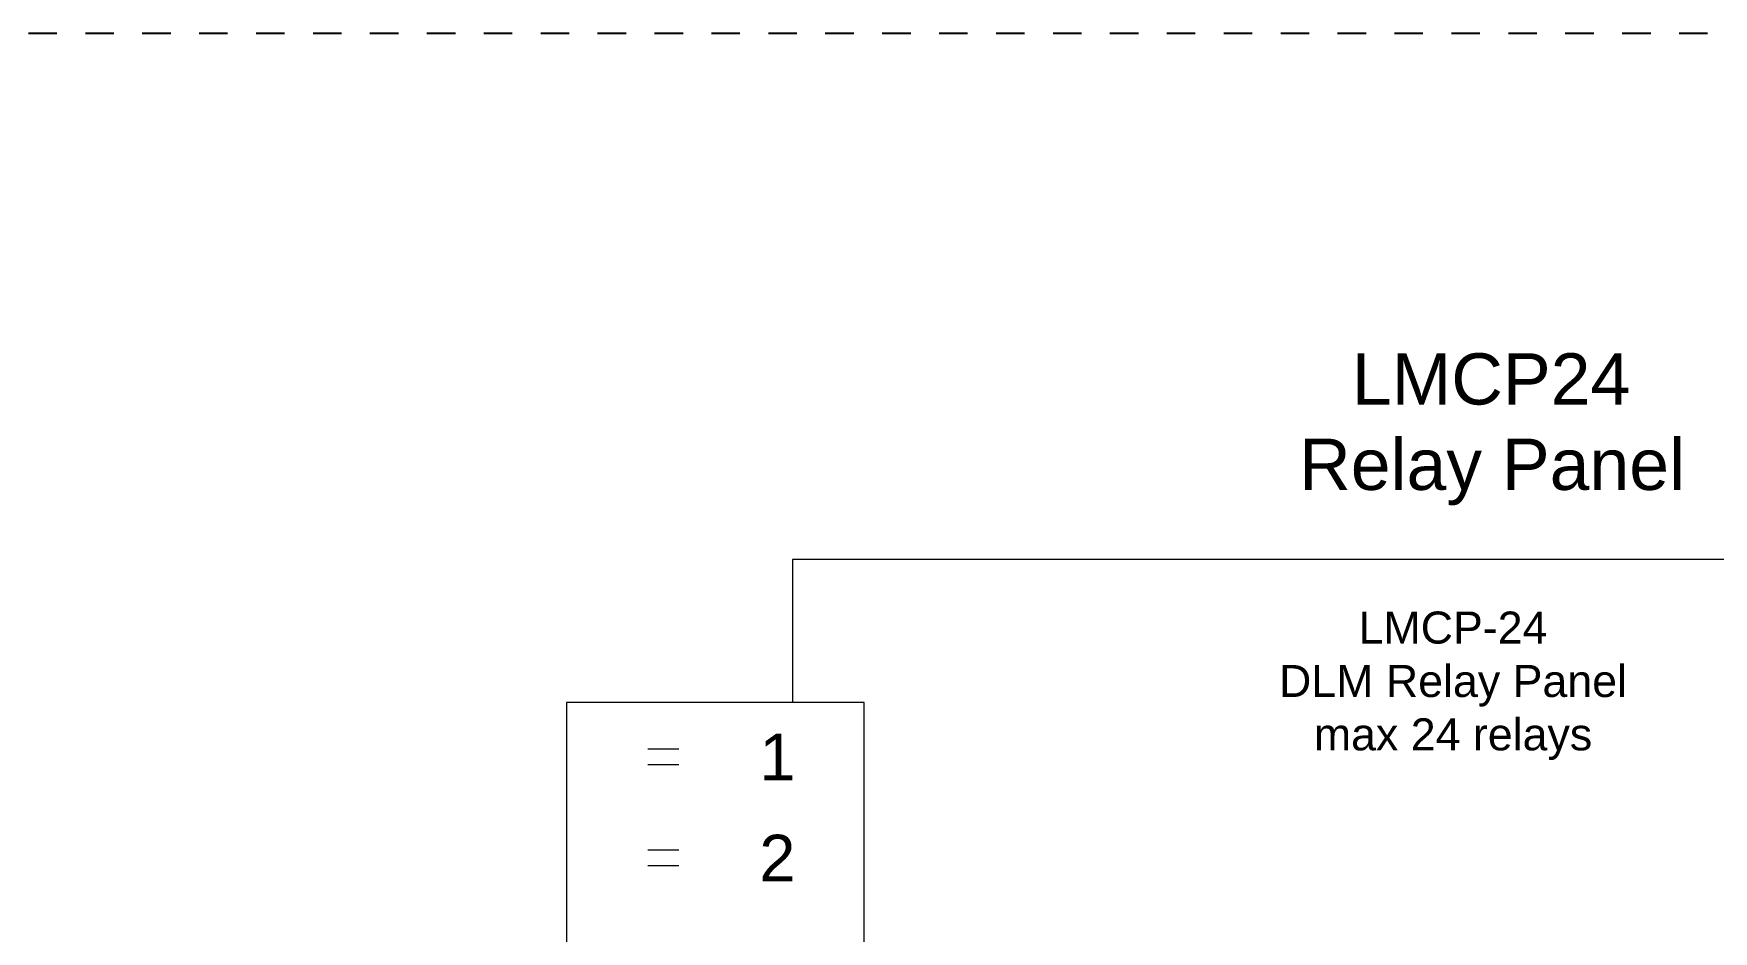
# Model space of a CAD drawing. Header units: inches. Extents: x -60 to 2005, y -577 to 104.
# Drawn here: x 537.08 to 551.83, y -163.35 to -155.47 of the extents above; entities that cross this region are included whole.
import ezdxf
from ezdxf.enums import TextEntityAlignment as Align

# ---------------------------------------------------------------- set-up
doc = ezdxf.new("R2010")
doc.units = ezdxf.units.IN
doc.header["$MEASUREMENT"] = 0
doc.linetypes.add('Demo', pattern=[0.5, 0.25, -0.25])
doc.layers.get('0').update_dxf_attribs({"lineweight": 5})
for name, color, linetype, lineweight in [('PANEL', 7, 'Continuous', 0), ('PANEL & NOTES', 7, 'Continuous', 5), ('WS_DETAIL', 7, 'Continuous', 5)]:
    doc.layers.add(name, color=color, linetype=linetype, lineweight=lineweight)
doc.layers.add('PS Borders', color=40, linetype='Demo', lineweight=5, plot=False)
doc.styles.add('ARIAL', font='arial.ttf')

# ---------------------------------------------------------------- blocks, each defined once
blk = doc.blocks.new('LMCP-24_TW')
at = {"layer": 'PANEL', "linetype": 'Continuous'}
for p, q in [((46.39, 175.73), (-46.39, 175.73)), ((-46.39, 175.73), (-46.39, 165.66))]:
    blk.add_line(p, q, dxfattribs=at)
at = {"layer": 'PANEL'}
for p, q in [((-54.37, 162.39), (-56.56, 162.39)), ((-54.37, 161.3), (-56.56, 161.3)), ((-54.37, 155.29), (-56.56, 155.29)), ((-54.37, 154.2), (-56.56, 154.2))]:
    blk.add_line(p, q, dxfattribs=at)
at = {"layer": 'PANEL', "linetype": 'Continuous'}
blk.add_lwpolyline([(-62.27, 79.44), (-41.36, 79.44), (-41.36, 165.66), (-62.27, 165.66)], close=True, dxfattribs=at)
at = {"insert": (0.03, 172.06), "char_height": 2.25, "width": 40.9705, "attachment_point": 2, "style": 'ARIAL'}
blk.add_mtext('LMCP-24\\PDLM Relay Panel^Jmax 24 relays', dxfattribs=at)
at = {"layer": 'PANEL', "style": 'ARIAL'}
for s, p in [('1', (-47.45, 160.21)), ('2', (-47.45, 153.11))]:
    blk.add_text(s, height=3.27, dxfattribs=at).set_placement(p, align=Align.CENTER)

msp = doc.modelspace()

# ---------------------------------------------------------------- linework, layer by layer
at = {"layer": 'PANEL & NOTES', "linetype": 'Continuous'}
for p, q in [((555.341, -160.087), (543.745, -160.087)), ((543.745, -160.087), (543.745, -161.345))]:
    msp.add_line(p, q, dxfattribs=at)
at = {"layer": 'PS Borders', "lineweight": -3}
msp.add_lwpolyline([(501.172, -219.758), (585.783, -219.758), (585.783, -155.469), (501.172, -155.469)], close=True, dxfattribs=at)

# ---------------------------------------------------------------- block references
at = {"lineweight": -3, "xscale": 0.125, "yscale": 0.125, "zscale": 0.125}
msp.add_blockref('LMCP-24_TW', (549.543, -182.053), dxfattribs=at)

# ---------------------------------------------------------------- texts
at = {"layer": 'WS_DETAIL', "lineweight": -3, "insert": (548.148, -158.277), "char_height": 0.45, "width": 3.38973, "attachment_point": 1, "style": 'ARIAL'}
msp.add_mtext('\\pi0.51016;LMCP24 \\P\\pi0.046811;Relay Panel', dxfattribs=at)

doc.saveas('drawing.dxf')
